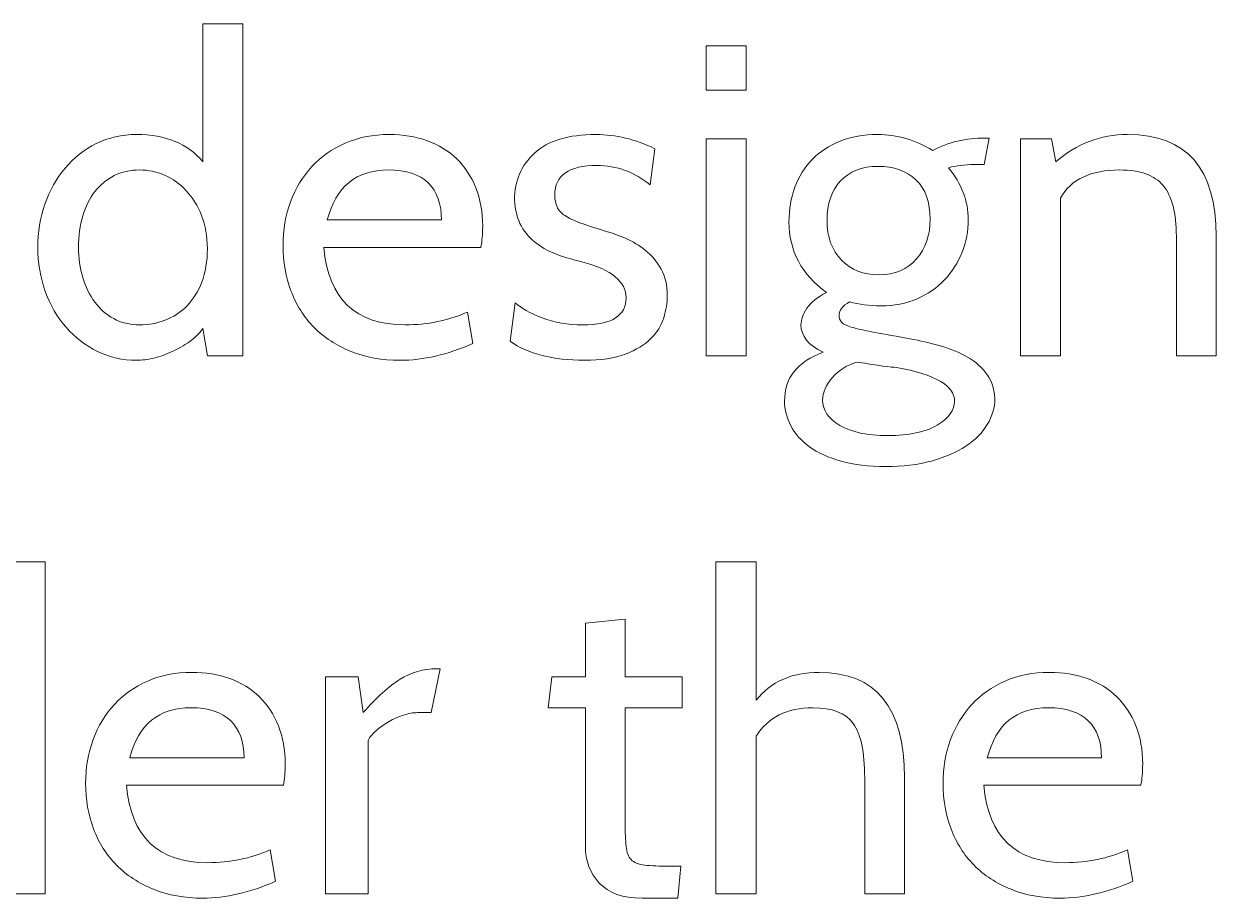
# Model space of a CAD drawing. Header units: centimetres. Extents: x -24 to 24.1, y -20.7 to 0.5.
# Drawn here: x 4.4543 to 4.7399, y -16.6044 to -16.3949 of the extents above; entities that cross this region are included whole.
import ezdxf

# ---------------------------------------------------------------- set-up
doc = ezdxf.new("R2010")
doc.units = ezdxf.units.CM
doc.header["$MEASUREMENT"] = 0
doc.layers.add('Layer 1', color=7, linetype='Continuous')

msp = doc.modelspace()

# ---------------------------------------------------------------- linework, layer by layer
at = {"layer": 'Layer 1', "color": 250, "lineweight": 9}
for points, knots in [([(4.50672, -16.47446), (4.50672, -16.47446), (4.49824, -16.47446), (4.49824, -16.47446), (4.49824, -16.47446), (4.49824, -16.47446), (4.49718, -16.46788), (4.49718, -16.46788), (4.49718, -16.46788), (4.49633, -16.46908), (4.49525, -16.47015), (4.49394, -16.47107), (4.49394, -16.47107), (4.49263, -16.47198), (4.49125, -16.47278), (4.48981, -16.47345), (4.48981, -16.47345), (4.48836, -16.47412), (4.48689, -16.47463), (4.4854, -16.47499), (4.4854, -16.47499), (4.48392, -16.47534), (4.48254, -16.47552), (4.48127, -16.47552), (4.48127, -16.47552), (4.47794, -16.47552), (4.47483, -16.47481), (4.47193, -16.4734), (4.47193, -16.4734), (4.46904, -16.47198), (4.46653, -16.47006), (4.46441, -16.46762), (4.46441, -16.46762), (4.46228, -16.46518), (4.46062, -16.46232), (4.45942, -16.45903), (4.45942, -16.45903), (4.45822, -16.45574), (4.45762, -16.45222), (4.45762, -16.44848), (4.45762, -16.44848), (4.45762, -16.44487), (4.45818, -16.44142), (4.45931, -16.43814), (4.45931, -16.43814), (4.46045, -16.43485), (4.46205, -16.43197), (4.46414, -16.42949), (4.46414, -16.42949), (4.46623, -16.42702), (4.46872, -16.42505), (4.47162, -16.42361), (4.47162, -16.42361), (4.47452, -16.42216), (4.47773, -16.42143), (4.48127, -16.42143), (4.48127, -16.42143), (4.48827, -16.42143), (4.49357, -16.42362), (4.49718, -16.42801), (4.49718, -16.42801), (4.49718, -16.42801), (4.49718, -16.39492), (4.49718, -16.39492), (4.49718, -16.39492), (4.49718, -16.39492), (4.50672, -16.39492), (4.50672, -16.39492), (4.50672, -16.39492), (4.50672, -16.39492), (4.50672, -16.47446), (4.50672, -16.47446)], [0, 0, 0, 0, 0.052632, 0.052632, 0.052632, 0.052632, 0.105263, 0.105263, 0.105263, 0.105263, 0.157895, 0.157895, 0.157895, 0.157895, 0.210526, 0.210526, 0.210526, 0.210526, 0.263158, 0.263158, 0.263158, 0.263158, 0.315789, 0.315789, 0.315789, 0.315789, 0.368421, 0.368421, 0.368421, 0.368421, 0.421053, 0.421053, 0.421053, 0.421053, 0.473684, 0.473684, 0.473684, 0.473684, 0.526316, 0.526316, 0.526316, 0.526316, 0.578947, 0.578947, 0.578947, 0.578947, 0.631579, 0.631579, 0.631579, 0.631579, 0.684211, 0.684211, 0.684211, 0.684211, 0.736842, 0.736842, 0.736842, 0.736842, 0.789474, 0.789474, 0.789474, 0.789474, 0.842105, 0.842105, 0.842105, 0.842105, 0.894737, 0.894737, 0.894737, 0.894737, 1, 1, 1, 1]), ([(4.62731, -16.41083), (4.62731, -16.41083), (4.61776, -16.41083), (4.61776, -16.41083), (4.61776, -16.41083), (4.61776, -16.41083), (4.61776, -16.40022), (4.61776, -16.40022), (4.61776, -16.40022), (4.61776, -16.40022), (4.62731, -16.40022), (4.62731, -16.40022), (4.62731, -16.40022), (4.62731, -16.40022), (4.62731, -16.41083), (4.62731, -16.41083)], [0, 0, 0, 0, 0.2, 0.2, 0.2, 0.2, 0.4, 0.4, 0.4, 0.4, 0.6, 0.6, 0.6, 0.6, 1, 1, 1, 1]), ([(4.56378, -16.44848), (4.56378, -16.44848), (4.52613, -16.44848), (4.52613, -16.44848), (4.52613, -16.44848), (4.52726, -16.46085), (4.53376, -16.46703), (4.54564, -16.46703), (4.54564, -16.46703), (4.55095, -16.46703), (4.55593, -16.46601), (4.5606, -16.46396), (4.5606, -16.46396), (4.5606, -16.46396), (4.56187, -16.47149), (4.56187, -16.47149), (4.56187, -16.47149), (4.55572, -16.47418), (4.54992, -16.47552), (4.54448, -16.47552), (4.54448, -16.47552), (4.54009, -16.47552), (4.53615, -16.47481), (4.53265, -16.4734), (4.53265, -16.4734), (4.52915, -16.47198), (4.5262, -16.47006), (4.52379, -16.46762), (4.52379, -16.46762), (4.52139, -16.46518), (4.51955, -16.46228), (4.51828, -16.45892), (4.51828, -16.45892), (4.51701, -16.45556), (4.51637, -16.45194), (4.51637, -16.44805), (4.51637, -16.44805), (4.51637, -16.4443), (4.51697, -16.4408), (4.51817, -16.43755), (4.51817, -16.43755), (4.51938, -16.4343), (4.52107, -16.43149), (4.52327, -16.42912), (4.52327, -16.42912), (4.52546, -16.42675), (4.52813, -16.42488), (4.53127, -16.4235), (4.53127, -16.4235), (4.53442, -16.42212), (4.53794, -16.42143), (4.54183, -16.42143), (4.54183, -16.42143), (4.54515, -16.42143), (4.54819, -16.42193), (4.55095, -16.42292), (4.55095, -16.42292), (4.5537, -16.42391), (4.55605, -16.42535), (4.558, -16.42726), (4.558, -16.42726), (4.55994, -16.42917), (4.56146, -16.43149), (4.56256, -16.43421), (4.56256, -16.43421), (4.56365, -16.43693), (4.5642, -16.43999), (4.5642, -16.44338), (4.5642, -16.44338), (4.5642, -16.44536), (4.56406, -16.44706), (4.56378, -16.44848)], [0, 0, 0, 0, 0.052632, 0.052632, 0.052632, 0.052632, 0.105263, 0.105263, 0.105263, 0.105263, 0.157895, 0.157895, 0.157895, 0.157895, 0.210526, 0.210526, 0.210526, 0.210526, 0.263158, 0.263158, 0.263158, 0.263158, 0.315789, 0.315789, 0.315789, 0.315789, 0.368421, 0.368421, 0.368421, 0.368421, 0.421053, 0.421053, 0.421053, 0.421053, 0.473684, 0.473684, 0.473684, 0.473684, 0.526316, 0.526316, 0.526316, 0.526316, 0.578947, 0.578947, 0.578947, 0.578947, 0.631579, 0.631579, 0.631579, 0.631579, 0.684211, 0.684211, 0.684211, 0.684211, 0.736842, 0.736842, 0.736842, 0.736842, 0.789474, 0.789474, 0.789474, 0.789474, 0.842105, 0.842105, 0.842105, 0.842105, 0.894737, 0.894737, 0.894737, 0.894737, 1, 1, 1, 1]), ([(4.58859, -16.47552), (4.58103, -16.47552), (4.57509, -16.474), (4.57078, -16.47096), (4.57078, -16.47096), (4.57078, -16.47096), (4.57195, -16.46173), (4.57195, -16.46173), (4.57195, -16.46173), (4.57336, -16.463), (4.57553, -16.46421), (4.57847, -16.46534), (4.57847, -16.46534), (4.5814, -16.46647), (4.58464, -16.46703), (4.58817, -16.46703), (4.58817, -16.46703), (4.5951, -16.46703), (4.59856, -16.46488), (4.59856, -16.46057), (4.59856, -16.46057), (4.59856, -16.45668), (4.5951, -16.45381), (4.58817, -16.45198), (4.58817, -16.45198), (4.58605, -16.45148), (4.58405, -16.4509), (4.58218, -16.45023), (4.58218, -16.45023), (4.58031, -16.44955), (4.57863, -16.44867), (4.57714, -16.44757), (4.57714, -16.44757), (4.57566, -16.44648), (4.57444, -16.44508), (4.57348, -16.44338), (4.57348, -16.44338), (4.57253, -16.44169), (4.57198, -16.43957), (4.57184, -16.43702), (4.57184, -16.43702), (4.57184, -16.43257), (4.57343, -16.42885), (4.57661, -16.42589), (4.57661, -16.42589), (4.57979, -16.42292), (4.58471, -16.42143), (4.59135, -16.42143), (4.59135, -16.42143), (4.59609, -16.42143), (4.60079, -16.42256), (4.60546, -16.42483), (4.60546, -16.42483), (4.60546, -16.42483), (4.60429, -16.43352), (4.60429, -16.43352), (4.60429, -16.43352), (4.60061, -16.43041), (4.59637, -16.42885), (4.59156, -16.42885), (4.59156, -16.42885), (4.58485, -16.42885), (4.58149, -16.43121), (4.58149, -16.43591), (4.58149, -16.43591), (4.58149, -16.43704), (4.58167, -16.43801), (4.58202, -16.43879), (4.58202, -16.43879), (4.58237, -16.43957), (4.58301, -16.44027), (4.58393, -16.44087), (4.58393, -16.44087), (4.58485, -16.44148), (4.58609, -16.44206), (4.58764, -16.44264), (4.58764, -16.44264), (4.5892, -16.44321), (4.59118, -16.44384), (4.59358, -16.44455), (4.59358, -16.44455), (4.59506, -16.44498), (4.59667, -16.44556), (4.59841, -16.4463), (4.59841, -16.4463), (4.60014, -16.44704), (4.60175, -16.44802), (4.60323, -16.44922), (4.60323, -16.44922), (4.60472, -16.45042), (4.60595, -16.4519), (4.60694, -16.45367), (4.60694, -16.45367), (4.60793, -16.45544), (4.60843, -16.45756), (4.60843, -16.46003), (4.60843, -16.46003), (4.60843, -16.46173), (4.60814, -16.4635), (4.60758, -16.46534), (4.60758, -16.46534), (4.60701, -16.46718), (4.60599, -16.46884), (4.6045, -16.47032), (4.6045, -16.47032), (4.60302, -16.47181), (4.60099, -16.47304), (4.59841, -16.47403), (4.59841, -16.47403), (4.59582, -16.47502), (4.59255, -16.47552), (4.58859, -16.47552)], [0, 0, 0, 0, 0.034483, 0.034483, 0.034483, 0.034483, 0.068966, 0.068966, 0.068966, 0.068966, 0.103448, 0.103448, 0.103448, 0.103448, 0.137931, 0.137931, 0.137931, 0.137931, 0.172414, 0.172414, 0.172414, 0.172414, 0.206897, 0.206897, 0.206897, 0.206897, 0.241379, 0.241379, 0.241379, 0.241379, 0.275862, 0.275862, 0.275862, 0.275862, 0.310345, 0.310345, 0.310345, 0.310345, 0.344828, 0.344828, 0.344828, 0.344828, 0.37931, 0.37931, 0.37931, 0.37931, 0.413793, 0.413793, 0.413793, 0.413793, 0.448276, 0.448276, 0.448276, 0.448276, 0.482759, 0.482759, 0.482759, 0.482759, 0.517241, 0.517241, 0.517241, 0.517241, 0.551724, 0.551724, 0.551724, 0.551724, 0.586207, 0.586207, 0.586207, 0.586207, 0.62069, 0.62069, 0.62069, 0.62069, 0.655172, 0.655172, 0.655172, 0.655172, 0.689655, 0.689655, 0.689655, 0.689655, 0.724138, 0.724138, 0.724138, 0.724138, 0.758621, 0.758621, 0.758621, 0.758621, 0.793103, 0.793103, 0.793103, 0.793103, 0.827586, 0.827586, 0.827586, 0.827586, 0.862069, 0.862069, 0.862069, 0.862069, 0.896552, 0.896552, 0.896552, 0.896552, 0.931034, 0.931034, 0.931034, 0.931034, 1, 1, 1, 1]), ([(4.66082, -16.50097), (4.65672, -16.50097), (4.65315, -16.50055), (4.65011, -16.4997), (4.65011, -16.4997), (4.64707, -16.49885), (4.64454, -16.4977), (4.64252, -16.49625), (4.64252, -16.49625), (4.64051, -16.4948), (4.63901, -16.49312), (4.63802, -16.49121), (4.63802, -16.49121), (4.63703, -16.48931), (4.63653, -16.48733), (4.63653, -16.48528), (4.63653, -16.48528), (4.63653, -16.47976), (4.63961, -16.47587), (4.64576, -16.47361), (4.64576, -16.47361), (4.64222, -16.47191), (4.64046, -16.46972), (4.64046, -16.46703), (4.64046, -16.46703), (4.64046, -16.46583), (4.64093, -16.46451), (4.64189, -16.46306), (4.64189, -16.46306), (4.64284, -16.46161), (4.64441, -16.46035), (4.64661, -16.45929), (4.64661, -16.45929), (4.6406, -16.45498), (4.63759, -16.44932), (4.63759, -16.44232), (4.63759, -16.44232), (4.63759, -16.43935), (4.63807, -16.4366), (4.63902, -16.43405), (4.63902, -16.43405), (4.63998, -16.43151), (4.64136, -16.4293), (4.64316, -16.42742), (4.64316, -16.42742), (4.64496, -16.42555), (4.64719, -16.42408), (4.64984, -16.42302), (4.64984, -16.42302), (4.65249, -16.42196), (4.65548, -16.42143), (4.6588, -16.42143), (4.6588, -16.42143), (4.66347, -16.42143), (4.66789, -16.4227), (4.67206, -16.42525), (4.67206, -16.42525), (4.67574, -16.42327), (4.67994, -16.42228), (4.68468, -16.42228), (4.68468, -16.42228), (4.68468, -16.42228), (4.68553, -16.42228), (4.68553, -16.42228), (4.68553, -16.42228), (4.68553, -16.42228), (4.68436, -16.42864), (4.68436, -16.42864), (4.68436, -16.42864), (4.68436, -16.42864), (4.68192, -16.42864), (4.68192, -16.42864), (4.68192, -16.42864), (4.67973, -16.42864), (4.67768, -16.42889), (4.67577, -16.42939), (4.67577, -16.42939), (4.67895, -16.4332), (4.68054, -16.43734), (4.68054, -16.44179), (4.68054, -16.44179), (4.68054, -16.44455), (4.68005, -16.44717), (4.67906, -16.44964), (4.67906, -16.44964), (4.67807, -16.45212), (4.67667, -16.45431), (4.67487, -16.45622), (4.67487, -16.45622), (4.67307, -16.45813), (4.67087, -16.45965), (4.66829, -16.46078), (4.66829, -16.46078), (4.66571, -16.46191), (4.6628, -16.46247), (4.65955, -16.46247), (4.65955, -16.46247), (4.65679, -16.46247), (4.65431, -16.46216), (4.65212, -16.46152), (4.65212, -16.46152), (4.65042, -16.46251), (4.64958, -16.46357), (4.64958, -16.4647), (4.64958, -16.4647), (4.64958, -16.46534), (4.64977, -16.46589), (4.65016, -16.46635), (4.65016, -16.46635), (4.65055, -16.4668), (4.65133, -16.46721), (4.65249, -16.46757), (4.65249, -16.46757), (4.65366, -16.46792), (4.65528, -16.46829), (4.65737, -16.46868), (4.65737, -16.46868), (4.65946, -16.46907), (4.66223, -16.46958), (4.6657, -16.47022), (4.6657, -16.47022), (4.66803, -16.47064), (4.67043, -16.47117), (4.67291, -16.47181), (4.67291, -16.47181), (4.67538, -16.47244), (4.67763, -16.47329), (4.67964, -16.47435), (4.67964, -16.47435), (4.68166, -16.47541), (4.68334, -16.47677), (4.68468, -16.47844), (4.68468, -16.47844), (4.68602, -16.4801), (4.68677, -16.48216), (4.68691, -16.48464), (4.68691, -16.48464), (4.68691, -16.48683), (4.68631, -16.48892), (4.6851, -16.4909), (4.6851, -16.4909), (4.6839, -16.49288), (4.68219, -16.49461), (4.67996, -16.49609), (4.67996, -16.49609), (4.67773, -16.49758), (4.67499, -16.49876), (4.67174, -16.49965), (4.67174, -16.49965), (4.66849, -16.50053), (4.66485, -16.50097), (4.66082, -16.50097)], [0, 0, 0, 0, 0.025641, 0.025641, 0.025641, 0.025641, 0.051282, 0.051282, 0.051282, 0.051282, 0.076923, 0.076923, 0.076923, 0.076923, 0.102564, 0.102564, 0.102564, 0.102564, 0.128205, 0.128205, 0.128205, 0.128205, 0.153846, 0.153846, 0.153846, 0.153846, 0.179487, 0.179487, 0.179487, 0.179487, 0.205128, 0.205128, 0.205128, 0.205128, 0.230769, 0.230769, 0.230769, 0.230769, 0.25641, 0.25641, 0.25641, 0.25641, 0.282051, 0.282051, 0.282051, 0.282051, 0.307692, 0.307692, 0.307692, 0.307692, 0.333333, 0.333333, 0.333333, 0.333333, 0.358974, 0.358974, 0.358974, 0.358974, 0.384615, 0.384615, 0.384615, 0.384615, 0.410256, 0.410256, 0.410256, 0.410256, 0.435897, 0.435897, 0.435897, 0.435897, 0.461538, 0.461538, 0.461538, 0.461538, 0.487179, 0.487179, 0.487179, 0.487179, 0.512821, 0.512821, 0.512821, 0.512821, 0.538462, 0.538462, 0.538462, 0.538462, 0.564103, 0.564103, 0.564103, 0.564103, 0.589744, 0.589744, 0.589744, 0.589744, 0.615385, 0.615385, 0.615385, 0.615385, 0.641026, 0.641026, 0.641026, 0.641026, 0.666667, 0.666667, 0.666667, 0.666667, 0.692308, 0.692308, 0.692308, 0.692308, 0.717949, 0.717949, 0.717949, 0.717949, 0.74359, 0.74359, 0.74359, 0.74359, 0.769231, 0.769231, 0.769231, 0.769231, 0.794872, 0.794872, 0.794872, 0.794872, 0.820513, 0.820513, 0.820513, 0.820513, 0.846154, 0.846154, 0.846154, 0.846154, 0.871795, 0.871795, 0.871795, 0.871795, 0.897436, 0.897436, 0.897436, 0.897436, 0.923077, 0.923077, 0.923077, 0.923077, 0.948718, 0.948718, 0.948718, 0.948718, 1, 1, 1, 1]), ([(4.73993, -16.47446), (4.73993, -16.47446), (4.73039, -16.47446), (4.73039, -16.47446), (4.73039, -16.47446), (4.73039, -16.47446), (4.73039, -16.44582), (4.73039, -16.44582), (4.73039, -16.44582), (4.73039, -16.44024), (4.72935, -16.43619), (4.72726, -16.43368), (4.72726, -16.43368), (4.72518, -16.43117), (4.72169, -16.42992), (4.71681, -16.42992), (4.71681, -16.42992), (4.70989, -16.42992), (4.70515, -16.43218), (4.7026, -16.4367), (4.7026, -16.4367), (4.7026, -16.4367), (4.7026, -16.47446), (4.7026, -16.47446), (4.7026, -16.47446), (4.7026, -16.47446), (4.69306, -16.47446), (4.69306, -16.47446), (4.69306, -16.47446), (4.69306, -16.47446), (4.69306, -16.42249), (4.69306, -16.42249), (4.69306, -16.42249), (4.69306, -16.42249), (4.70048, -16.42249), (4.70048, -16.42249), (4.70048, -16.42249), (4.70048, -16.42249), (4.70154, -16.42801), (4.70154, -16.42801), (4.70154, -16.42801), (4.70649, -16.42362), (4.71222, -16.42143), (4.71872, -16.42143), (4.71872, -16.42143), (4.73286, -16.42143), (4.73993, -16.42956), (4.73993, -16.44582), (4.73993, -16.44582), (4.73993, -16.44582), (4.73993, -16.47446), (4.73993, -16.47446)], [0, 0, 0, 0, 0.071429, 0.071429, 0.071429, 0.071429, 0.142857, 0.142857, 0.142857, 0.142857, 0.214286, 0.214286, 0.214286, 0.214286, 0.285714, 0.285714, 0.285714, 0.285714, 0.357143, 0.357143, 0.357143, 0.357143, 0.428571, 0.428571, 0.428571, 0.428571, 0.5, 0.5, 0.5, 0.5, 0.571429, 0.571429, 0.571429, 0.571429, 0.642857, 0.642857, 0.642857, 0.642857, 0.714286, 0.714286, 0.714286, 0.714286, 0.785714, 0.785714, 0.785714, 0.785714, 0.857143, 0.857143, 0.857143, 0.857143, 1, 1, 1, 1]), ([(4.62731, -16.47446), (4.62731, -16.47446), (4.61776, -16.47446), (4.61776, -16.47446), (4.61776, -16.47446), (4.61776, -16.47446), (4.61776, -16.42249), (4.61776, -16.42249), (4.61776, -16.42249), (4.61776, -16.42249), (4.62731, -16.42249), (4.62731, -16.42249), (4.62731, -16.42249), (4.62731, -16.42249), (4.62731, -16.47446), (4.62731, -16.47446)], [0, 0, 0, 0, 0.2, 0.2, 0.2, 0.2, 0.4, 0.4, 0.4, 0.4, 0.6, 0.6, 0.6, 0.6, 1, 1, 1, 1]), ([(4.48201, -16.42992), (4.47975, -16.42992), (4.47772, -16.43038), (4.47591, -16.43129), (4.47591, -16.43129), (4.47411, -16.43221), (4.47257, -16.43349), (4.4713, -16.43511), (4.4713, -16.43511), (4.47003, -16.43674), (4.46905, -16.43868), (4.46838, -16.44094), (4.46838, -16.44094), (4.46771, -16.44321), (4.46738, -16.44572), (4.46738, -16.44848), (4.46738, -16.44848), (4.46738, -16.45102), (4.46771, -16.45342), (4.46838, -16.45569), (4.46838, -16.45569), (4.46905, -16.45795), (4.47001, -16.45991), (4.47125, -16.46157), (4.47125, -16.46157), (4.47248, -16.46323), (4.474, -16.46456), (4.47581, -16.46555), (4.47581, -16.46555), (4.47761, -16.46654), (4.47968, -16.46703), (4.48201, -16.46703), (4.48201, -16.46703), (4.48413, -16.46703), (4.48616, -16.46666), (4.48811, -16.46592), (4.48811, -16.46592), (4.49005, -16.46518), (4.49178, -16.46405), (4.49331, -16.46253), (4.49331, -16.46253), (4.49482, -16.46101), (4.49603, -16.4591), (4.49691, -16.4568), (4.49691, -16.4568), (4.49779, -16.4545), (4.49824, -16.45183), (4.49824, -16.44879), (4.49824, -16.44879), (4.49824, -16.44582), (4.49778, -16.44317), (4.49686, -16.44084), (4.49686, -16.44084), (4.49594, -16.43851), (4.49472, -16.43653), (4.4932, -16.4349), (4.4932, -16.4349), (4.49168, -16.43327), (4.48995, -16.43204), (4.488, -16.43119), (4.488, -16.43119), (4.48606, -16.43034), (4.48406, -16.42992), (4.48201, -16.42992)], [0, 0, 0, 0, 0.058824, 0.058824, 0.058824, 0.058824, 0.117647, 0.117647, 0.117647, 0.117647, 0.176471, 0.176471, 0.176471, 0.176471, 0.235294, 0.235294, 0.235294, 0.235294, 0.294118, 0.294118, 0.294118, 0.294118, 0.352941, 0.352941, 0.352941, 0.352941, 0.411765, 0.411765, 0.411765, 0.411765, 0.470588, 0.470588, 0.470588, 0.470588, 0.529412, 0.529412, 0.529412, 0.529412, 0.588235, 0.588235, 0.588235, 0.588235, 0.647059, 0.647059, 0.647059, 0.647059, 0.705882, 0.705882, 0.705882, 0.705882, 0.764706, 0.764706, 0.764706, 0.764706, 0.823529, 0.823529, 0.823529, 0.823529, 0.882353, 0.882353, 0.882353, 0.882353, 1, 1, 1, 1]), ([(4.54161, -16.42992), (4.53391, -16.42992), (4.52903, -16.43391), (4.52698, -16.4419), (4.52698, -16.4419), (4.52698, -16.4419), (4.55434, -16.4419), (4.55434, -16.4419), (4.55434, -16.4419), (4.55434, -16.43808), (4.55328, -16.43513), (4.55116, -16.43304), (4.55116, -16.43304), (4.54904, -16.43096), (4.54585, -16.42992), (4.54161, -16.42992)], [0, 0, 0, 0, 0.2, 0.2, 0.2, 0.2, 0.4, 0.4, 0.4, 0.4, 0.6, 0.6, 0.6, 0.6, 1, 1, 1, 1]), ([(4.65891, -16.42907), (4.65502, -16.42907), (4.65202, -16.43025), (4.64989, -16.4326), (4.64989, -16.4326), (4.64777, -16.43497), (4.64671, -16.43808), (4.64671, -16.44195), (4.64671, -16.44195), (4.64671, -16.44597), (4.64786, -16.44915), (4.65016, -16.45152), (4.65016, -16.45152), (4.65246, -16.45387), (4.65544, -16.45505), (4.65912, -16.45505), (4.65912, -16.45505), (4.66294, -16.45505), (4.66594, -16.45378), (4.66814, -16.45125), (4.66814, -16.45125), (4.67033, -16.4487), (4.67142, -16.44551), (4.67142, -16.44164), (4.67142, -16.44164), (4.67142, -16.43762), (4.67029, -16.43453), (4.66803, -16.43234), (4.66803, -16.43234), (4.66577, -16.43016), (4.66273, -16.42907), (4.65891, -16.42907)], [0, 0, 0, 0, 0.111111, 0.111111, 0.111111, 0.111111, 0.222222, 0.222222, 0.222222, 0.222222, 0.333333, 0.333333, 0.333333, 0.333333, 0.444444, 0.444444, 0.444444, 0.444444, 0.555556, 0.555556, 0.555556, 0.555556, 0.666667, 0.666667, 0.666667, 0.666667, 0.777778, 0.777778, 0.777778, 0.777778, 1, 1, 1, 1]), ([(4.66336, -16.47722), (4.66216, -16.47722), (4.65902, -16.47679), (4.65392, -16.47594), (4.65392, -16.47594), (4.65152, -16.47665), (4.64954, -16.47789), (4.64798, -16.47966), (4.64798, -16.47966), (4.64643, -16.48142), (4.64565, -16.48323), (4.64565, -16.48506), (4.64565, -16.48506), (4.64565, -16.48754), (4.64703, -16.48957), (4.64979, -16.49116), (4.64979, -16.49116), (4.65255, -16.49275), (4.65636, -16.49355), (4.66124, -16.49355), (4.66124, -16.49355), (4.66633, -16.49355), (4.67027, -16.49272), (4.67307, -16.49106), (4.67307, -16.49106), (4.67586, -16.48939), (4.67726, -16.48747), (4.67726, -16.48528), (4.67726, -16.48528), (4.67726, -16.4816), (4.67262, -16.47891), (4.66336, -16.47722)], [0, 0, 0, 0, 0.111111, 0.111111, 0.111111, 0.111111, 0.222222, 0.222222, 0.222222, 0.222222, 0.333333, 0.333333, 0.333333, 0.333333, 0.444444, 0.444444, 0.444444, 0.444444, 0.555556, 0.555556, 0.555556, 0.555556, 0.666667, 0.666667, 0.666667, 0.666667, 0.777778, 0.777778, 0.777778, 0.777778, 1, 1, 1, 1]), ([(4.45942, -16.60332), (4.45942, -16.60332), (4.45093, -16.60332), (4.45093, -16.60332), (4.45093, -16.60332), (4.45093, -16.60332), (4.44987, -16.59674), (4.44987, -16.59674), (4.44987, -16.59674), (4.44903, -16.59794), (4.44795, -16.599), (4.44664, -16.59992), (4.44664, -16.59992), (4.44533, -16.60084), (4.44395, -16.60164), (4.4425, -16.60231), (4.4425, -16.60231), (4.44105, -16.60298), (4.43959, -16.60349), (4.4381, -16.60385), (4.4381, -16.60385), (4.43662, -16.6042), (4.43524, -16.60438), (4.43397, -16.60438), (4.43397, -16.60438), (4.43064, -16.60438), (4.42753, -16.60367), (4.42463, -16.60225), (4.42463, -16.60225), (4.42173, -16.60084), (4.41922, -16.59891), (4.4171, -16.59647), (4.4171, -16.59647), (4.41498, -16.59404), (4.41332, -16.59117), (4.41212, -16.58788), (4.41212, -16.58788), (4.41092, -16.5846), (4.41032, -16.58108), (4.41032, -16.57733), (4.41032, -16.57733), (4.41032, -16.57373), (4.41088, -16.57028), (4.41201, -16.56699), (4.41201, -16.56699), (4.41314, -16.5637), (4.41475, -16.56082), (4.41684, -16.55835), (4.41684, -16.55835), (4.41892, -16.55587), (4.42142, -16.55391), (4.42431, -16.55246), (4.42431, -16.55246), (4.42721, -16.55101), (4.43043, -16.55029), (4.43397, -16.55029), (4.43397, -16.55029), (4.44097, -16.55029), (4.44627, -16.55248), (4.44987, -16.55686), (4.44987, -16.55686), (4.44987, -16.55686), (4.44987, -16.52377), (4.44987, -16.52377), (4.44987, -16.52377), (4.44987, -16.52377), (4.45942, -16.52377), (4.45942, -16.52377), (4.45942, -16.52377), (4.45942, -16.52377), (4.45942, -16.60332), (4.45942, -16.60332)], [0, 0, 0, 0, 0.052632, 0.052632, 0.052632, 0.052632, 0.105263, 0.105263, 0.105263, 0.105263, 0.157895, 0.157895, 0.157895, 0.157895, 0.210526, 0.210526, 0.210526, 0.210526, 0.263158, 0.263158, 0.263158, 0.263158, 0.315789, 0.315789, 0.315789, 0.315789, 0.368421, 0.368421, 0.368421, 0.368421, 0.421053, 0.421053, 0.421053, 0.421053, 0.473684, 0.473684, 0.473684, 0.473684, 0.526316, 0.526316, 0.526316, 0.526316, 0.578947, 0.578947, 0.578947, 0.578947, 0.631579, 0.631579, 0.631579, 0.631579, 0.684211, 0.684211, 0.684211, 0.684211, 0.736842, 0.736842, 0.736842, 0.736842, 0.789474, 0.789474, 0.789474, 0.789474, 0.842105, 0.842105, 0.842105, 0.842105, 0.894737, 0.894737, 0.894737, 0.894737, 1, 1, 1, 1]), ([(4.66527, -16.60332), (4.66527, -16.60332), (4.65573, -16.60332), (4.65573, -16.60332), (4.65573, -16.60332), (4.65573, -16.60332), (4.65573, -16.57553), (4.65573, -16.57553), (4.65573, -16.57553), (4.65573, -16.56938), (4.65481, -16.56505), (4.65297, -16.56254), (4.65297, -16.56254), (4.65113, -16.56003), (4.64791, -16.55877), (4.64332, -16.55877), (4.64332, -16.55877), (4.6371, -16.55877), (4.63257, -16.56103), (4.62974, -16.56556), (4.62974, -16.56556), (4.62974, -16.56556), (4.62974, -16.60332), (4.62974, -16.60332), (4.62974, -16.60332), (4.62974, -16.60332), (4.62009, -16.60332), (4.62009, -16.60332), (4.62009, -16.60332), (4.62009, -16.60332), (4.62009, -16.52377), (4.62009, -16.52377), (4.62009, -16.52377), (4.62009, -16.52377), (4.62974, -16.52377), (4.62974, -16.52377), (4.62974, -16.52377), (4.62974, -16.52377), (4.62974, -16.55697), (4.62974, -16.55697), (4.62974, -16.55697), (4.63321, -16.55252), (4.63823, -16.55029), (4.6448, -16.55029), (4.6448, -16.55029), (4.65845, -16.55029), (4.66527, -16.5587), (4.66527, -16.57553), (4.66527, -16.57553), (4.66527, -16.57553), (4.66527, -16.60332), (4.66527, -16.60332)], [0, 0, 0, 0, 0.071429, 0.071429, 0.071429, 0.071429, 0.142857, 0.142857, 0.142857, 0.142857, 0.214286, 0.214286, 0.214286, 0.214286, 0.285714, 0.285714, 0.285714, 0.285714, 0.357143, 0.357143, 0.357143, 0.357143, 0.428571, 0.428571, 0.428571, 0.428571, 0.5, 0.5, 0.5, 0.5, 0.571429, 0.571429, 0.571429, 0.571429, 0.642857, 0.642857, 0.642857, 0.642857, 0.714286, 0.714286, 0.714286, 0.714286, 0.785714, 0.785714, 0.785714, 0.785714, 0.857143, 0.857143, 0.857143, 0.857143, 1, 1, 1, 1]), ([(4.61171, -16.59674), (4.61171, -16.59674), (4.61097, -16.60438), (4.61097, -16.60438), (4.61097, -16.60438), (4.61097, -16.60438), (4.60238, -16.60438), (4.60238, -16.60438), (4.60238, -16.60438), (4.59779, -16.60438), (4.59437, -16.60317), (4.59215, -16.60077), (4.59215, -16.60077), (4.58992, -16.59837), (4.58881, -16.59543), (4.58881, -16.59197), (4.58881, -16.59197), (4.58881, -16.59197), (4.58881, -16.55877), (4.58881, -16.55877), (4.58881, -16.55877), (4.58881, -16.55877), (4.5799, -16.55877), (4.5799, -16.55877), (4.5799, -16.55877), (4.5799, -16.55877), (4.58074, -16.55135), (4.58074, -16.55135), (4.58074, -16.55135), (4.58074, -16.55135), (4.58881, -16.55135), (4.58881, -16.55135), (4.58881, -16.55135), (4.58881, -16.55135), (4.58881, -16.53852), (4.58881, -16.53852), (4.58881, -16.53852), (4.58881, -16.53852), (4.59835, -16.53756), (4.59835, -16.53756), (4.59835, -16.53756), (4.59835, -16.53756), (4.59835, -16.55135), (4.59835, -16.55135), (4.59835, -16.55135), (4.59835, -16.55135), (4.61203, -16.55135), (4.61203, -16.55135), (4.61203, -16.55135), (4.61203, -16.55135), (4.61203, -16.55877), (4.61203, -16.55877), (4.61203, -16.55877), (4.61203, -16.55877), (4.59835, -16.55877), (4.59835, -16.55877), (4.59835, -16.55877), (4.59835, -16.55877), (4.59835, -16.58613), (4.59835, -16.58613), (4.59835, -16.58613), (4.59835, -16.58861), (4.59842, -16.59055), (4.59856, -16.59197), (4.59856, -16.59197), (4.5987, -16.59338), (4.59911, -16.59444), (4.59978, -16.59515), (4.59978, -16.59515), (4.60045, -16.59586), (4.60153, -16.5963), (4.60302, -16.59647), (4.60302, -16.59647), (4.6045, -16.59665), (4.60659, -16.59674), (4.60927, -16.59674), (4.60927, -16.59674), (4.60927, -16.59674), (4.61171, -16.59674), (4.61171, -16.59674)], [0, 0, 0, 0, 0.047619, 0.047619, 0.047619, 0.047619, 0.095238, 0.095238, 0.095238, 0.095238, 0.142857, 0.142857, 0.142857, 0.142857, 0.190476, 0.190476, 0.190476, 0.190476, 0.238095, 0.238095, 0.238095, 0.238095, 0.285714, 0.285714, 0.285714, 0.285714, 0.333333, 0.333333, 0.333333, 0.333333, 0.380952, 0.380952, 0.380952, 0.380952, 0.428571, 0.428571, 0.428571, 0.428571, 0.47619, 0.47619, 0.47619, 0.47619, 0.52381, 0.52381, 0.52381, 0.52381, 0.571429, 0.571429, 0.571429, 0.571429, 0.619048, 0.619048, 0.619048, 0.619048, 0.666667, 0.666667, 0.666667, 0.666667, 0.714286, 0.714286, 0.714286, 0.714286, 0.761905, 0.761905, 0.761905, 0.761905, 0.809524, 0.809524, 0.809524, 0.809524, 0.857143, 0.857143, 0.857143, 0.857143, 0.904762, 0.904762, 0.904762, 0.904762, 1, 1, 1, 1]), ([(4.51648, -16.57733), (4.51648, -16.57733), (4.47883, -16.57733), (4.47883, -16.57733), (4.47883, -16.57733), (4.47996, -16.5897), (4.48646, -16.59589), (4.49834, -16.59589), (4.49834, -16.59589), (4.50364, -16.59589), (4.50863, -16.59487), (4.51329, -16.59282), (4.51329, -16.59282), (4.51329, -16.59282), (4.51457, -16.60035), (4.51457, -16.60035), (4.51457, -16.60035), (4.50842, -16.60303), (4.50262, -16.60438), (4.49717, -16.60438), (4.49717, -16.60438), (4.49279, -16.60438), (4.48885, -16.60367), (4.48535, -16.60225), (4.48535, -16.60225), (4.48185, -16.60084), (4.4789, -16.59891), (4.47649, -16.59647), (4.47649, -16.59647), (4.47409, -16.59404), (4.47225, -16.59114), (4.47098, -16.58778), (4.47098, -16.58778), (4.46971, -16.58442), (4.46907, -16.5808), (4.46907, -16.57691), (4.46907, -16.57691), (4.46907, -16.57316), (4.46967, -16.56966), (4.47087, -16.56641), (4.47087, -16.56641), (4.47207, -16.56316), (4.47377, -16.56035), (4.47596, -16.55798), (4.47596, -16.55798), (4.47815, -16.55561), (4.48082, -16.55373), (4.48397, -16.55236), (4.48397, -16.55236), (4.48712, -16.55098), (4.49063, -16.55029), (4.49452, -16.55029), (4.49452, -16.55029), (4.49785, -16.55029), (4.50089, -16.55078), (4.50364, -16.55177), (4.50364, -16.55177), (4.5064, -16.55276), (4.50875, -16.55421), (4.5107, -16.55612), (4.5107, -16.55612), (4.51264, -16.55803), (4.51416, -16.56035), (4.51526, -16.56307), (4.51526, -16.56307), (4.51635, -16.56579), (4.5169, -16.56885), (4.5169, -16.57224), (4.5169, -16.57224), (4.5169, -16.57422), (4.51676, -16.57592), (4.51648, -16.57733)], [0, 0, 0, 0, 0.052632, 0.052632, 0.052632, 0.052632, 0.105263, 0.105263, 0.105263, 0.105263, 0.157895, 0.157895, 0.157895, 0.157895, 0.210526, 0.210526, 0.210526, 0.210526, 0.263158, 0.263158, 0.263158, 0.263158, 0.315789, 0.315789, 0.315789, 0.315789, 0.368421, 0.368421, 0.368421, 0.368421, 0.421053, 0.421053, 0.421053, 0.421053, 0.473684, 0.473684, 0.473684, 0.473684, 0.526316, 0.526316, 0.526316, 0.526316, 0.578947, 0.578947, 0.578947, 0.578947, 0.631579, 0.631579, 0.631579, 0.631579, 0.684211, 0.684211, 0.684211, 0.684211, 0.736842, 0.736842, 0.736842, 0.736842, 0.789474, 0.789474, 0.789474, 0.789474, 0.842105, 0.842105, 0.842105, 0.842105, 0.894737, 0.894737, 0.894737, 0.894737, 1, 1, 1, 1]), ([(4.55402, -16.54944), (4.55402, -16.54944), (4.5519, -16.55994), (4.5519, -16.55994), (4.5519, -16.55994), (4.5519, -16.55994), (4.54861, -16.55994), (4.54861, -16.55994), (4.54861, -16.55994), (4.54755, -16.55994), (4.54642, -16.56013), (4.54522, -16.56052), (4.54522, -16.56052), (4.54402, -16.56091), (4.54287, -16.56142), (4.54177, -16.56206), (4.54177, -16.56206), (4.54068, -16.5627), (4.53967, -16.5634), (4.53875, -16.56418), (4.53875, -16.56418), (4.53783, -16.56496), (4.53716, -16.56577), (4.53673, -16.56662), (4.53673, -16.56662), (4.53673, -16.56662), (4.53673, -16.60332), (4.53673, -16.60332), (4.53673, -16.60332), (4.53673, -16.60332), (4.52655, -16.60332), (4.52655, -16.60332), (4.52655, -16.60332), (4.52655, -16.60332), (4.52655, -16.55135), (4.52655, -16.55135), (4.52655, -16.55135), (4.52655, -16.55135), (4.5344, -16.55135), (4.5344, -16.55135), (4.5344, -16.55135), (4.5344, -16.55135), (4.53557, -16.55994), (4.53557, -16.55994), (4.53557, -16.55994), (4.53882, -16.55626), (4.54177, -16.55359), (4.54442, -16.55193), (4.54442, -16.55193), (4.54707, -16.55027), (4.54999, -16.54944), (4.55317, -16.54944), (4.55317, -16.54944), (4.55317, -16.54944), (4.55402, -16.54944), (4.55402, -16.54944)], [0, 0, 0, 0, 0.066667, 0.066667, 0.066667, 0.066667, 0.133333, 0.133333, 0.133333, 0.133333, 0.2, 0.2, 0.2, 0.2, 0.266667, 0.266667, 0.266667, 0.266667, 0.333333, 0.333333, 0.333333, 0.333333, 0.4, 0.4, 0.4, 0.4, 0.466667, 0.466667, 0.466667, 0.466667, 0.533333, 0.533333, 0.533333, 0.533333, 0.6, 0.6, 0.6, 0.6, 0.666667, 0.666667, 0.666667, 0.666667, 0.733333, 0.733333, 0.733333, 0.733333, 0.8, 0.8, 0.8, 0.8, 0.866667, 0.866667, 0.866667, 0.866667, 1, 1, 1, 1]), ([(4.7219, -16.57733), (4.7219, -16.57733), (4.68426, -16.57733), (4.68426, -16.57733), (4.68426, -16.57733), (4.68539, -16.5897), (4.69189, -16.59589), (4.70377, -16.59589), (4.70377, -16.59589), (4.70907, -16.59589), (4.71406, -16.59487), (4.71872, -16.59282), (4.71872, -16.59282), (4.71872, -16.59282), (4.72, -16.60035), (4.72, -16.60035), (4.72, -16.60035), (4.71384, -16.60303), (4.70805, -16.60438), (4.7026, -16.60438), (4.7026, -16.60438), (4.69822, -16.60438), (4.69428, -16.60367), (4.69078, -16.60225), (4.69078, -16.60225), (4.68728, -16.60084), (4.68433, -16.59891), (4.68192, -16.59647), (4.68192, -16.59647), (4.67952, -16.59404), (4.67768, -16.59114), (4.67641, -16.58778), (4.67641, -16.58778), (4.67513, -16.58442), (4.6745, -16.5808), (4.6745, -16.57691), (4.6745, -16.57691), (4.6745, -16.57316), (4.6751, -16.56966), (4.6763, -16.56641), (4.6763, -16.56641), (4.6775, -16.56316), (4.6792, -16.56035), (4.68139, -16.55798), (4.68139, -16.55798), (4.68358, -16.55561), (4.68625, -16.55373), (4.6894, -16.55236), (4.6894, -16.55236), (4.69254, -16.55098), (4.69606, -16.55029), (4.69995, -16.55029), (4.69995, -16.55029), (4.70327, -16.55029), (4.70631, -16.55078), (4.70907, -16.55177), (4.70907, -16.55177), (4.71183, -16.55276), (4.71418, -16.55421), (4.71612, -16.55612), (4.71612, -16.55612), (4.71807, -16.55803), (4.71959, -16.56035), (4.72068, -16.56307), (4.72068, -16.56307), (4.72178, -16.56579), (4.72233, -16.56885), (4.72233, -16.57224), (4.72233, -16.57224), (4.72233, -16.57422), (4.72219, -16.57592), (4.7219, -16.57733)], [0, 0, 0, 0, 0.052632, 0.052632, 0.052632, 0.052632, 0.105263, 0.105263, 0.105263, 0.105263, 0.157895, 0.157895, 0.157895, 0.157895, 0.210526, 0.210526, 0.210526, 0.210526, 0.263158, 0.263158, 0.263158, 0.263158, 0.315789, 0.315789, 0.315789, 0.315789, 0.368421, 0.368421, 0.368421, 0.368421, 0.421053, 0.421053, 0.421053, 0.421053, 0.473684, 0.473684, 0.473684, 0.473684, 0.526316, 0.526316, 0.526316, 0.526316, 0.578947, 0.578947, 0.578947, 0.578947, 0.631579, 0.631579, 0.631579, 0.631579, 0.684211, 0.684211, 0.684211, 0.684211, 0.736842, 0.736842, 0.736842, 0.736842, 0.789474, 0.789474, 0.789474, 0.789474, 0.842105, 0.842105, 0.842105, 0.842105, 0.894737, 0.894737, 0.894737, 0.894737, 1, 1, 1, 1]), ([(4.49431, -16.55877), (4.4866, -16.55877), (4.48172, -16.56277), (4.47967, -16.57076), (4.47967, -16.57076), (4.47967, -16.57076), (4.50704, -16.57076), (4.50704, -16.57076), (4.50704, -16.57076), (4.50704, -16.56694), (4.50598, -16.56399), (4.50385, -16.5619), (4.50385, -16.5619), (4.50173, -16.55981), (4.49855, -16.55877), (4.49431, -16.55877)], [0, 0, 0, 0, 0.2, 0.2, 0.2, 0.2, 0.4, 0.4, 0.4, 0.4, 0.6, 0.6, 0.6, 0.6, 1, 1, 1, 1]), ([(4.69974, -16.55877), (4.69203, -16.55877), (4.68715, -16.56277), (4.6851, -16.57076), (4.6851, -16.57076), (4.6851, -16.57076), (4.71247, -16.57076), (4.71247, -16.57076), (4.71247, -16.57076), (4.71247, -16.56694), (4.71141, -16.56399), (4.70928, -16.5619), (4.70928, -16.5619), (4.70716, -16.55981), (4.70398, -16.55877), (4.69974, -16.55877)], [0, 0, 0, 0, 0.2, 0.2, 0.2, 0.2, 0.4, 0.4, 0.4, 0.4, 0.6, 0.6, 0.6, 0.6, 1, 1, 1, 1])]:
    msp.add_open_spline(points, degree=3, knots=knots, dxfattribs=at)

doc.saveas('drawing.dxf')
